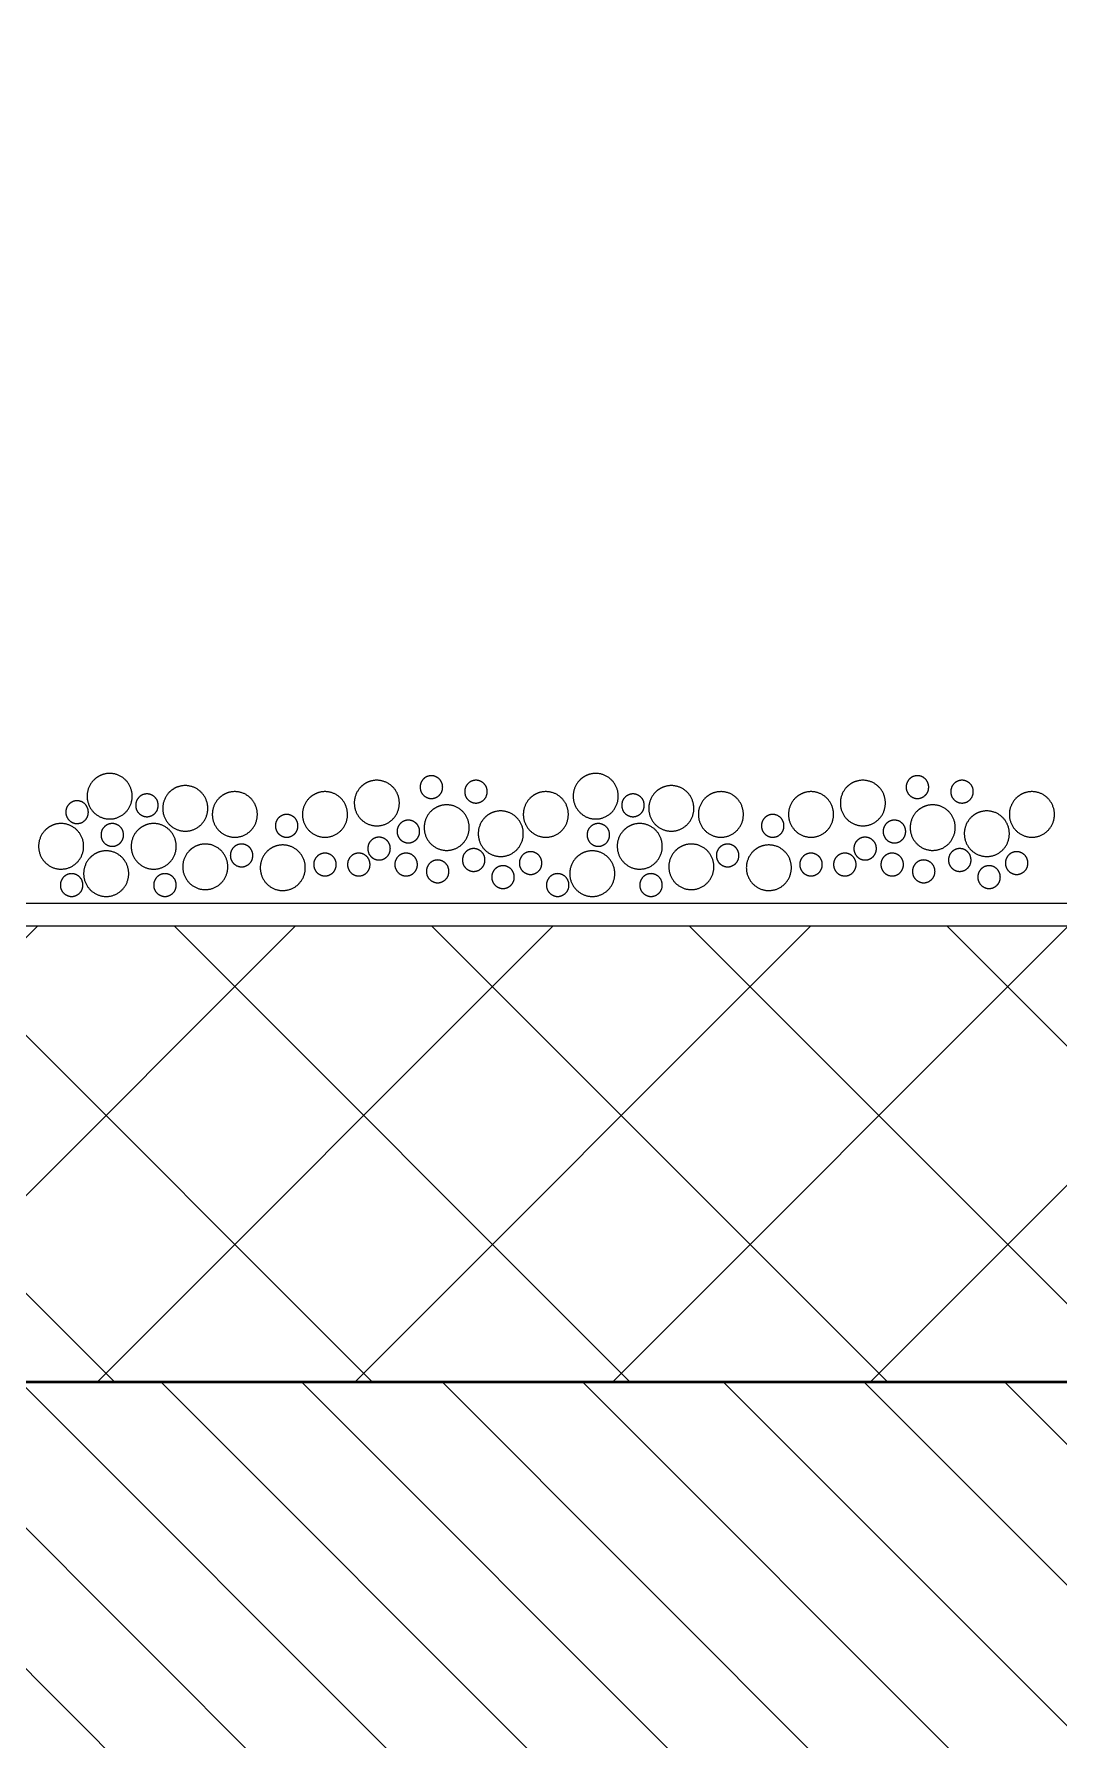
# Model space of a CAD drawing. Header units: centimetres. Extents: x -6341 to 23117, y -10090 to 8065.
# Drawn here: x -257.7 to -212.7, y 193.2 to 268.1 of the extents above; entities that cross this region are included whole.
import ezdxf

# ---------------------------------------------------------------- set-up
doc = ezdxf.new("R2010")
doc.units = ezdxf.units.CM
doc.header["$LTSCALE"] = 12.7
doc.layers.get('0').update_dxf_attribs({"lineweight": 5})
doc.layers.add('B Général', color=7, linetype='Continuous', lineweight=5)
doc.layers.add('C ANNOTATIONS-cotation', color=7, linetype='Continuous', lineweight=5)

# ---------------------------------------------------------------- blocks, each defined once
blk = doc.blocks.new('Groupe-27-1')
at = {"layer": 'B Général', "color": 7, "linetype": 'Continuous', "lineweight": 5}
for points in [[(-2048.837, 4393.514), (-2048.971, 4393.744), (-2048.971, 4394.274), (-2048.703, 4394.733), (-2048.239, 4394.999), (-2047.703, 4394.999), (-2047.239, 4394.733), (-2046.971, 4394.274), (-2046.971, 4393.744), (-2047.239, 4393.284), (-2047.703, 4393.019), (-2048.239, 4393.019), (-2048.703, 4393.284), (-2048.837, 4393.514)], [(-2046.269, 4393.093), (-2046.336, 4393.207), (-2046.336, 4393.473), (-2046.202, 4393.702), (-2045.97, 4393.835), (-2045.702, 4393.835), (-2045.47, 4393.702), (-2045.336, 4393.473), (-2045.336, 4393.207), (-2045.47, 4392.978), (-2045.702, 4392.845), (-2045.97, 4392.845), (-2046.202, 4392.978), (-2046.269, 4393.093)], [(-2047.991, 4391.535), (-2048.125, 4391.765), (-2048.125, 4392.295), (-2047.857, 4392.754), (-2047.393, 4393.019), (-2046.857, 4393.019), (-2046.393, 4392.754), (-2046.125, 4392.295), (-2046.125, 4391.765), (-2046.393, 4391.305), (-2046.857, 4391.04), (-2047.393, 4391.04), (-2047.857, 4391.305), (-2047.991, 4391.535)], [(-2045.653, 4391.881), (-2045.72, 4391.996), (-2045.72, 4392.261), (-2045.586, 4392.491), (-2045.354, 4392.623), (-2045.086, 4392.623), (-2044.854, 4392.491), (-2044.72, 4392.261), (-2044.72, 4391.996), (-2044.854, 4391.766), (-2045.086, 4391.634), (-2045.354, 4391.634), (-2045.586, 4391.766), (-2045.653, 4391.881)], [(-2049.404, 4390.694), (-2049.471, 4390.809), (-2049.471, 4391.074), (-2049.337, 4391.303), (-2049.105, 4391.436), (-2048.837, 4391.436), (-2048.605, 4391.303), (-2048.471, 4391.074), (-2048.471, 4390.809), (-2048.605, 4390.579), (-2048.837, 4390.446), (-2049.105, 4390.446), (-2049.337, 4390.579), (-2049.404, 4390.694)], [(-2046.404, 4390.595), (-2046.471, 4390.71), (-2046.471, 4390.975), (-2046.337, 4391.204), (-2046.105, 4391.337), (-2045.837, 4391.337), (-2045.605, 4391.204), (-2045.471, 4390.975), (-2045.471, 4390.71), (-2045.605, 4390.48), (-2045.837, 4390.347), (-2046.105, 4390.347), (-2046.337, 4390.48), (-2046.404, 4390.595)], [(-2048.259, 4389.16), (-2048.393, 4389.389), (-2048.393, 4389.92), (-2048.125, 4390.379), (-2047.661, 4390.644), (-2047.125, 4390.644), (-2046.661, 4390.379), (-2046.393, 4389.92), (-2046.393, 4389.389), (-2046.661, 4388.93), (-2047.125, 4388.665), (-2047.661, 4388.665), (-2048.125, 4388.93), (-2048.259, 4389.16)], [(-2049.604, 4388.736), (-2049.671, 4388.851), (-2049.671, 4389.116), (-2049.537, 4389.345), (-2049.305, 4389.478), (-2049.037, 4389.478), (-2048.805, 4389.345), (-2048.671, 4389.116), (-2048.671, 4388.851), (-2048.805, 4388.621), (-2049.037, 4388.488), (-2049.305, 4388.488), (-2049.537, 4388.621), (-2049.604, 4388.736)], [(-2045.904, 4389.011), (-2045.971, 4389.126), (-2045.971, 4389.391), (-2045.837, 4389.621), (-2045.605, 4389.754), (-2045.337, 4389.754), (-2045.105, 4389.621), (-2044.971, 4389.391), (-2044.971, 4389.126), (-2045.105, 4388.897), (-2045.337, 4388.764), (-2045.605, 4388.764), (-2045.837, 4388.897), (-2045.904, 4389.011)], [(-2047.654, 4387.725), (-2047.721, 4387.84), (-2047.721, 4388.105), (-2047.587, 4388.335), (-2047.355, 4388.467), (-2047.087, 4388.467), (-2046.855, 4388.335), (-2046.721, 4388.105), (-2046.721, 4387.84), (-2046.855, 4387.61), (-2047.087, 4387.478), (-2047.355, 4387.478), (-2047.587, 4387.61), (-2047.654, 4387.725)], [(-2046.204, 4387.626), (-2046.271, 4387.741), (-2046.271, 4388.006), (-2046.137, 4388.236), (-2045.905, 4388.368), (-2045.637, 4388.368), (-2045.405, 4388.236), (-2045.271, 4388.006), (-2045.271, 4387.741), (-2045.405, 4387.511), (-2045.637, 4387.379), (-2045.905, 4387.379), (-2046.137, 4387.511), (-2046.204, 4387.626)], [(-2049.337, 4386.092), (-2049.471, 4386.322), (-2049.471, 4386.852), (-2049.203, 4387.311), (-2048.739, 4387.576), (-2048.203, 4387.576), (-2047.739, 4387.311), (-2047.471, 4386.852), (-2047.471, 4386.322), (-2047.739, 4385.862), (-2048.203, 4385.597), (-2048.739, 4385.597), (-2049.203, 4385.862), (-2049.337, 4386.092)], [(-2046.904, 4386.438), (-2046.971, 4386.553), (-2046.971, 4386.818), (-2046.837, 4387.048), (-2046.605, 4387.181), (-2046.337, 4387.181), (-2046.105, 4387.048), (-2045.971, 4386.818), (-2045.971, 4386.553), (-2046.105, 4386.324), (-2046.337, 4386.191), (-2046.605, 4386.191), (-2046.837, 4386.324), (-2046.904, 4386.438)], [(-2046.204, 4385.548), (-2046.271, 4385.663), (-2046.271, 4385.928), (-2046.137, 4386.157), (-2045.905, 4386.29), (-2045.637, 4386.29), (-2045.405, 4386.157), (-2045.271, 4385.928), (-2045.271, 4385.663), (-2045.405, 4385.433), (-2045.637, 4385.3), (-2045.905, 4385.3), (-2046.137, 4385.433), (-2046.204, 4385.548)], [(-2048.837, 4383.816), (-2048.971, 4384.046), (-2048.971, 4384.576), (-2048.703, 4385.035), (-2048.239, 4385.3), (-2047.703, 4385.3), (-2047.239, 4385.035), (-2046.971, 4384.576), (-2046.971, 4384.046), (-2047.239, 4383.586), (-2047.703, 4383.321), (-2048.239, 4383.321), (-2048.703, 4383.586), (-2048.837, 4383.816)], [(-2046.204, 4384.063), (-2046.271, 4384.178), (-2046.271, 4384.443), (-2046.137, 4384.673), (-2045.905, 4384.806), (-2045.637, 4384.806), (-2045.405, 4384.673), (-2045.271, 4384.443), (-2045.271, 4384.178), (-2045.405, 4383.949), (-2045.637, 4383.816), (-2045.905, 4383.816), (-2046.137, 4383.949), (-2046.204, 4384.063)], [(-2046.497, 4381.963), (-2046.631, 4382.193), (-2046.631, 4382.723), (-2046.364, 4383.183), (-2045.899, 4383.448), (-2045.364, 4383.448), (-2044.899, 4383.183), (-2044.631, 4382.723), (-2044.631, 4382.193), (-2044.899, 4381.734), (-2045.364, 4381.469), (-2045.899, 4381.469), (-2046.364, 4381.734), (-2046.497, 4381.963)], [(-2047.904, 4382.381), (-2047.971, 4382.496), (-2047.971, 4382.761), (-2047.837, 4382.991), (-2047.605, 4383.123), (-2047.337, 4383.123), (-2047.105, 4382.991), (-2046.971, 4382.761), (-2046.971, 4382.496), (-2047.105, 4382.266), (-2047.337, 4382.134), (-2047.605, 4382.134), (-2047.837, 4382.266), (-2047.904, 4382.381)], [(-2048.837, 4379.858), (-2048.971, 4380.087), (-2048.971, 4380.617), (-2048.703, 4381.077), (-2048.239, 4381.342), (-2047.703, 4381.342), (-2047.239, 4381.077), (-2046.971, 4380.617), (-2046.971, 4380.087), (-2047.239, 4379.628), (-2047.703, 4379.363), (-2048.239, 4379.363), (-2048.703, 4379.628), (-2048.837, 4379.858)], [(-2046.604, 4380.402), (-2046.671, 4380.517), (-2046.671, 4380.782), (-2046.537, 4381.011), (-2046.305, 4381.144), (-2046.037, 4381.144), (-2045.805, 4381.011), (-2045.671, 4380.782), (-2045.671, 4380.517), (-2045.805, 4380.287), (-2046.037, 4380.154), (-2046.305, 4380.154), (-2046.537, 4380.287), (-2046.604, 4380.402)], [(-2046.537, 4378.56), (-2046.671, 4378.789), (-2046.671, 4379.32), (-2046.403, 4379.779), (-2045.939, 4380.044), (-2045.403, 4380.044), (-2044.939, 4379.779), (-2044.671, 4379.32), (-2044.671, 4378.789), (-2044.939, 4378.33), (-2045.403, 4378.065), (-2045.939, 4378.065), (-2046.403, 4378.33), (-2046.537, 4378.56)], [(-2049.103, 4377.68), (-2049.237, 4377.91), (-2049.237, 4378.44), (-2048.969, 4378.9), (-2048.505, 4379.165), (-2047.969, 4379.165), (-2047.505, 4378.9), (-2047.237, 4378.44), (-2047.237, 4377.91), (-2047.505, 4377.451), (-2047.969, 4377.186), (-2048.505, 4377.186), (-2048.969, 4377.451), (-2049.103, 4377.68)], [(-2047.437, 4376.295), (-2047.571, 4376.525), (-2047.571, 4377.055), (-2047.303, 4377.514), (-2046.839, 4377.779), (-2046.303, 4377.779), (-2045.839, 4377.514), (-2045.571, 4377.055), (-2045.571, 4376.525), (-2045.839, 4376.065), (-2046.303, 4375.8), (-2046.839, 4375.8), (-2047.303, 4376.065), (-2047.437, 4376.295)], [(-2045.304, 4377.037), (-2045.371, 4377.152), (-2045.371, 4377.417), (-2045.237, 4377.647), (-2045.005, 4377.779), (-2044.737, 4377.779), (-2044.505, 4377.647), (-2044.371, 4377.417), (-2044.371, 4377.152), (-2044.505, 4376.922), (-2044.737, 4376.79), (-2045.005, 4376.79), (-2045.237, 4376.922), (-2045.304, 4377.037)], [(-2048.804, 4376.245), (-2048.871, 4376.36), (-2048.871, 4376.625), (-2048.737, 4376.855), (-2048.505, 4376.988), (-2048.237, 4376.988), (-2048.005, 4376.855), (-2047.871, 4376.625), (-2047.871, 4376.36), (-2048.005, 4376.131), (-2048.237, 4375.998), (-2048.505, 4375.998), (-2048.737, 4376.131), (-2048.804, 4376.245)], [(-2049.637, 4374.361), (-2049.771, 4374.591), (-2049.771, 4375.121), (-2049.503, 4375.581), (-2049.039, 4375.846), (-2048.503, 4375.846), (-2048.039, 4375.581), (-2047.771, 4375.121), (-2047.771, 4374.591), (-2048.039, 4374.132), (-2048.503, 4373.866), (-2049.039, 4373.866), (-2049.503, 4374.132), (-2049.637, 4374.361)], [(-2047.504, 4374.723), (-2047.571, 4374.838), (-2047.571, 4375.103), (-2047.437, 4375.333), (-2047.205, 4375.466), (-2046.937, 4375.466), (-2046.705, 4375.333), (-2046.571, 4375.103), (-2046.571, 4374.838), (-2046.705, 4374.608), (-2046.937, 4374.476), (-2047.205, 4374.476), (-2047.437, 4374.608), (-2047.504, 4374.723)], [(-2046.237, 4374.209), (-2046.371, 4374.438), (-2046.371, 4374.969), (-2046.103, 4375.428), (-2045.639, 4375.693), (-2045.103, 4375.693), (-2044.639, 4375.428), (-2044.371, 4374.969), (-2044.371, 4374.438), (-2044.639, 4373.979), (-2045.103, 4373.714), (-2045.639, 4373.714), (-2046.103, 4373.979), (-2046.237, 4374.209)], [(-2048.837, 4372.171), (-2048.971, 4372.4), (-2048.971, 4372.931), (-2048.703, 4373.39), (-2048.239, 4373.655), (-2047.703, 4373.655), (-2047.239, 4373.39), (-2046.971, 4372.931), (-2046.971, 4372.4), (-2047.239, 4371.941), (-2047.703, 4371.676), (-2048.239, 4371.676), (-2048.703, 4371.941), (-2048.837, 4372.171)], [(-2045.304, 4372.938), (-2045.371, 4373.053), (-2045.371, 4373.318), (-2045.237, 4373.548), (-2045.005, 4373.681), (-2044.737, 4373.681), (-2044.505, 4373.548), (-2044.371, 4373.318), (-2044.371, 4373.053), (-2044.505, 4372.824), (-2044.737, 4372.691), (-2045.005, 4372.691), (-2045.237, 4372.824), (-2045.304, 4372.938)], [(-2046.269, 4371.749), (-2046.336, 4371.864), (-2046.336, 4372.129), (-2046.202, 4372.359), (-2045.97, 4372.491), (-2045.702, 4372.491), (-2045.47, 4372.359), (-2045.336, 4372.129), (-2045.336, 4371.864), (-2045.47, 4371.634), (-2045.702, 4371.502), (-2045.97, 4371.502), (-2046.202, 4371.634), (-2046.269, 4371.749)], [(-2047.991, 4370.191), (-2048.125, 4370.421), (-2048.125, 4370.951), (-2047.857, 4371.411), (-2047.393, 4371.676), (-2046.857, 4371.676), (-2046.393, 4371.411), (-2046.125, 4370.951), (-2046.125, 4370.421), (-2046.393, 4369.962), (-2046.857, 4369.697), (-2047.393, 4369.697), (-2047.857, 4369.962), (-2047.991, 4370.191)], [(-2045.653, 4370.538), (-2045.72, 4370.653), (-2045.72, 4370.918), (-2045.586, 4371.147), (-2045.354, 4371.28), (-2045.086, 4371.28), (-2044.854, 4371.147), (-2044.72, 4370.918), (-2044.72, 4370.653), (-2044.854, 4370.423), (-2045.086, 4370.29), (-2045.354, 4370.29), (-2045.586, 4370.423), (-2045.653, 4370.538)], [(-2049.404, 4369.35), (-2049.471, 4369.465), (-2049.471, 4369.73), (-2049.337, 4369.96), (-2049.105, 4370.092), (-2048.837, 4370.092), (-2048.605, 4369.96), (-2048.471, 4369.73), (-2048.471, 4369.465), (-2048.605, 4369.235), (-2048.837, 4369.103), (-2049.105, 4369.103), (-2049.337, 4369.235), (-2049.404, 4369.35)], [(-2046.404, 4369.251), (-2046.471, 4369.366), (-2046.471, 4369.631), (-2046.337, 4369.861), (-2046.105, 4369.993), (-2045.837, 4369.993), (-2045.605, 4369.861), (-2045.471, 4369.631), (-2045.471, 4369.366), (-2045.605, 4369.136), (-2045.837, 4369.004), (-2046.105, 4369.004), (-2046.337, 4369.136), (-2046.404, 4369.251)], [(-2048.259, 4367.816), (-2048.393, 4368.046), (-2048.393, 4368.576), (-2048.125, 4369.036), (-2047.661, 4369.301), (-2047.125, 4369.301), (-2046.661, 4369.036), (-2046.393, 4368.576), (-2046.393, 4368.046), (-2046.661, 4367.587), (-2047.125, 4367.322), (-2047.661, 4367.322), (-2048.125, 4367.587), (-2048.259, 4367.816)], [(-2045.904, 4367.668), (-2045.971, 4367.783), (-2045.971, 4368.048), (-2045.837, 4368.277), (-2045.605, 4368.41), (-2045.337, 4368.41), (-2045.105, 4368.277), (-2044.971, 4368.048), (-2044.971, 4367.783), (-2045.105, 4367.553), (-2045.337, 4367.42), (-2045.605, 4367.42), (-2045.837, 4367.553), (-2045.904, 4367.668)], [(-2049.604, 4367.392), (-2049.671, 4367.507), (-2049.671, 4367.772), (-2049.537, 4368.002), (-2049.305, 4368.135), (-2049.037, 4368.135), (-2048.805, 4368.002), (-2048.671, 4367.772), (-2048.671, 4367.507), (-2048.805, 4367.277), (-2049.037, 4367.145), (-2049.305, 4367.145), (-2049.537, 4367.277), (-2049.604, 4367.392)], [(-2047.654, 4366.381), (-2047.721, 4366.496), (-2047.721, 4366.761), (-2047.587, 4366.991), (-2047.355, 4367.124), (-2047.087, 4367.124), (-2046.855, 4366.991), (-2046.721, 4366.761), (-2046.721, 4366.496), (-2046.855, 4366.267), (-2047.087, 4366.134), (-2047.355, 4366.134), (-2047.587, 4366.267), (-2047.654, 4366.381)], [(-2046.204, 4366.282), (-2046.271, 4366.397), (-2046.271, 4366.662), (-2046.137, 4366.892), (-2045.905, 4367.025), (-2045.637, 4367.025), (-2045.405, 4366.892), (-2045.271, 4366.662), (-2045.271, 4366.397), (-2045.405, 4366.168), (-2045.637, 4366.035), (-2045.905, 4366.035), (-2046.137, 4366.168), (-2046.204, 4366.282)], [(-2049.337, 4364.749), (-2049.471, 4364.978), (-2049.471, 4365.508), (-2049.203, 4365.968), (-2048.739, 4366.233), (-2048.203, 4366.233), (-2047.739, 4365.968), (-2047.471, 4365.508), (-2047.471, 4364.978), (-2047.739, 4364.519), (-2048.203, 4364.254), (-2048.739, 4364.254), (-2049.203, 4364.519), (-2049.337, 4364.749)], [(-2046.904, 4365.095), (-2046.971, 4365.21), (-2046.971, 4365.475), (-2046.837, 4365.705), (-2046.605, 4365.837), (-2046.337, 4365.837), (-2046.105, 4365.705), (-2045.971, 4365.475), (-2045.971, 4365.21), (-2046.105, 4364.98), (-2046.337, 4364.847), (-2046.605, 4364.847), (-2046.837, 4364.98), (-2046.904, 4365.095)], [(-2046.204, 4364.204), (-2046.271, 4364.319), (-2046.271, 4364.584), (-2046.137, 4364.814), (-2045.905, 4364.946), (-2045.637, 4364.946), (-2045.405, 4364.814), (-2045.271, 4364.584), (-2045.271, 4364.319), (-2045.405, 4364.089), (-2045.637, 4363.957), (-2045.905, 4363.957), (-2046.137, 4364.089), (-2046.204, 4364.204)], [(-2048.837, 4362.472), (-2048.971, 4362.702), (-2048.971, 4363.232), (-2048.703, 4363.692), (-2048.239, 4363.957), (-2047.703, 4363.957), (-2047.239, 4363.692), (-2046.971, 4363.232), (-2046.971, 4362.702), (-2047.239, 4362.243), (-2047.703, 4361.978), (-2048.239, 4361.978), (-2048.703, 4362.243), (-2048.837, 4362.472)], [(-2046.204, 4362.72), (-2046.271, 4362.835), (-2046.271, 4363.1), (-2046.137, 4363.329), (-2045.905, 4363.462), (-2045.637, 4363.462), (-2045.405, 4363.329), (-2045.271, 4363.1), (-2045.271, 4362.835), (-2045.405, 4362.605), (-2045.637, 4362.472), (-2045.905, 4362.472), (-2046.137, 4362.605), (-2046.204, 4362.72)], [(-2047.904, 4361.037), (-2047.971, 4361.152), (-2047.971, 4361.417), (-2047.837, 4361.647), (-2047.605, 4361.78), (-2047.337, 4361.78), (-2047.105, 4361.647), (-2046.971, 4361.417), (-2046.971, 4361.152), (-2047.105, 4360.923), (-2047.337, 4360.79), (-2047.605, 4360.79), (-2047.837, 4360.923), (-2047.904, 4361.037)], [(-2046.497, 4360.62), (-2046.631, 4360.849), (-2046.631, 4361.38), (-2046.364, 4361.839), (-2045.899, 4362.104), (-2045.364, 4362.104), (-2044.899, 4361.839), (-2044.631, 4361.38), (-2044.631, 4360.849), (-2044.899, 4360.39), (-2045.364, 4360.125), (-2045.899, 4360.125), (-2046.364, 4360.39), (-2046.497, 4360.62)], [(-2048.837, 4358.514), (-2048.971, 4358.744), (-2048.971, 4359.274), (-2048.703, 4359.733), (-2048.239, 4359.998), (-2047.703, 4359.998), (-2047.239, 4359.733), (-2046.971, 4359.274), (-2046.971, 4358.744), (-2047.239, 4358.284), (-2047.703, 4358.019), (-2048.239, 4358.019), (-2048.703, 4358.284), (-2048.837, 4358.514)], [(-2046.604, 4359.058), (-2046.671, 4359.173), (-2046.671, 4359.438), (-2046.537, 4359.668), (-2046.305, 4359.8), (-2046.037, 4359.8), (-2045.805, 4359.668), (-2045.671, 4359.438), (-2045.671, 4359.173), (-2045.805, 4358.943), (-2046.037, 4358.811), (-2046.305, 4358.811), (-2046.537, 4358.943), (-2046.604, 4359.058)], [(-2046.537, 4357.216), (-2046.671, 4357.446), (-2046.671, 4357.976), (-2046.403, 4358.436), (-2045.939, 4358.701), (-2045.403, 4358.701), (-2044.939, 4358.436), (-2044.671, 4357.976), (-2044.671, 4357.446), (-2044.939, 4356.987), (-2045.403, 4356.721), (-2045.939, 4356.721), (-2046.403, 4356.987), (-2046.537, 4357.216)], [(-2049.103, 4356.337), (-2049.237, 4356.566), (-2049.237, 4357.097), (-2048.969, 4357.556), (-2048.505, 4357.821), (-2047.969, 4357.821), (-2047.505, 4357.556), (-2047.237, 4357.097), (-2047.237, 4356.566), (-2047.505, 4356.107), (-2047.969, 4355.842), (-2048.505, 4355.842), (-2048.969, 4356.107), (-2049.103, 4356.337)], [(-2047.437, 4354.951), (-2047.571, 4355.181), (-2047.571, 4355.711), (-2047.303, 4356.171), (-2046.839, 4356.436), (-2046.303, 4356.436), (-2045.839, 4356.171), (-2045.571, 4355.711), (-2045.571, 4355.181), (-2045.839, 4354.722), (-2046.303, 4354.457), (-2046.839, 4354.457), (-2047.303, 4354.722), (-2047.437, 4354.951)], [(-2045.304, 4355.694), (-2045.371, 4355.808), (-2045.371, 4356.074), (-2045.237, 4356.303), (-2045.005, 4356.436), (-2044.737, 4356.436), (-2044.505, 4356.303), (-2044.371, 4356.074), (-2044.371, 4355.808), (-2044.505, 4355.579), (-2044.737, 4355.446), (-2045.005, 4355.446), (-2045.237, 4355.579), (-2045.304, 4355.694)], [(-2048.804, 4354.902), (-2048.871, 4355.017), (-2048.871, 4355.282), (-2048.737, 4355.512), (-2048.505, 4355.644), (-2048.237, 4355.644), (-2048.005, 4355.512), (-2047.871, 4355.282), (-2047.871, 4355.017), (-2048.005, 4354.787), (-2048.237, 4354.655), (-2048.505, 4354.655), (-2048.737, 4354.787), (-2048.804, 4354.902)], [(-2049.637, 4353.018), (-2049.771, 4353.247), (-2049.771, 4353.778), (-2049.503, 4354.237), (-2049.039, 4354.502), (-2048.503, 4354.502), (-2048.039, 4354.237), (-2047.771, 4353.778), (-2047.771, 4353.247), (-2048.039, 4352.788), (-2048.503, 4352.523), (-2049.039, 4352.523), (-2049.503, 4352.788), (-2049.637, 4353.018)], [(-2047.504, 4353.38), (-2047.571, 4353.495), (-2047.571, 4353.76), (-2047.437, 4353.989), (-2047.205, 4354.122), (-2046.937, 4354.122), (-2046.705, 4353.989), (-2046.571, 4353.76), (-2046.571, 4353.495), (-2046.705, 4353.265), (-2046.937, 4353.132), (-2047.205, 4353.132), (-2047.437, 4353.265), (-2047.504, 4353.38)], [(-2046.237, 4352.865), (-2046.371, 4353.095), (-2046.371, 4353.625), (-2046.103, 4354.084), (-2045.639, 4354.349), (-2045.103, 4354.349), (-2044.639, 4354.084), (-2044.371, 4353.625), (-2044.371, 4353.095), (-2044.639, 4352.635), (-2045.103, 4352.37), (-2045.639, 4352.37), (-2046.103, 4352.635), (-2046.237, 4352.865)], [(-2048.504, 4351.834), (-2048.571, 4351.949), (-2048.571, 4352.214), (-2048.437, 4352.444), (-2048.205, 4352.576), (-2047.937, 4352.576), (-2047.705, 4352.444), (-2047.571, 4352.214), (-2047.571, 4351.949), (-2047.705, 4351.719), (-2047.937, 4351.587), (-2048.205, 4351.587), (-2048.437, 4351.719), (-2048.504, 4351.834)], [(-2047.437, 4350.886), (-2047.571, 4351.115), (-2047.571, 4351.646), (-2047.303, 4352.105), (-2046.839, 4352.37), (-2046.303, 4352.37), (-2045.839, 4352.105), (-2045.571, 4351.646), (-2045.571, 4351.115), (-2045.839, 4350.656), (-2046.303, 4350.391), (-2046.839, 4350.391), (-2047.303, 4350.656), (-2047.437, 4350.886)], [(-2045.304, 4351.595), (-2045.371, 4351.71), (-2045.371, 4351.975), (-2045.237, 4352.205), (-2045.005, 4352.337), (-2044.737, 4352.337), (-2044.505, 4352.205), (-2044.371, 4351.975), (-2044.371, 4351.71), (-2044.505, 4351.48), (-2044.737, 4351.347), (-2045.005, 4351.347), (-2045.237, 4351.48), (-2045.304, 4351.595)]]:
    blk.add_open_spline(points, degree=2, dxfattribs=at)
blk = doc.blocks.new('Groupe-132-1')
at = {"linetype": 'Continuous', "lineweight": 5}
h = blk.add_hatch(dxfattribs=at)
h.set_pattern_fill('45_0_15_52', style=0, pattern_type=2)
h.set_pattern_definition([(45, (0, 0), (3.5277778, -2.6458333), [])])
h.paths.add_polyline_path([(-2023.074, 4689.12), (-2023.077, 4689.12), (-2023.077, 4893.389), (-2147.8, 4893.389), (-2147.8, 4893.396), (-2149.07, 4893.396), (-2149.07, 4909.396), (-1990.377, 4909.4), (-1990.377, 4893.4), (-1992.974, 4893.4), (-1992.974, 4893.386), (-2003.074, 4893.389), (-2003.074, 4300.6), (-1745.96, 4300.6), (-1746.035, 4689.119), (-1746.038, 4689.119), (-1746.067, 4837.555), (-1746.077, 4837.555), (-1746.077, 4893.389), (-1796.425, 4893.389), (-1796.425, 4893.396), (-1796.428, 4893.396), (-1796.428, 4893.399), (-1806.778, 4893.398), (-1806.779, 4905.084), (-1804.817, 4905.084), (-1804.637, 4909.395), (-1796.428, 4909.395), (-1796.428, 4909.396), (-1789.461, 4909.396), (-1746.077, 4909.397), (-1746.077, 5093.41), (-1801.074, 5093.41), (-1801.074, 5093.417), (-1801.077, 5093.417), (-1801.077, 5109.396), (-1152.077, 5109.417), (-1152.077, 5109.41), (-1152.074, 5109.41), (-1152.074, 4909.493), (-1096.9, 4909.493), (-1096.9, 4893.396), (-1109.54, 4893.396), (-1109.54, 4893.389), (-1152.074, 4893.389), (-1152.074, 4300.389), (-852.506, 4300.389), (-852.506, 4689.111), (-852.525, 4689.111), (-852.525, 4909.393), (-852.525, 4909.396), (-849.399, 5117.848), (-832.525, 5117.848), (-832.513, 5112.394), (-832.904, 5112.285), (-833.254, 5112.136), (-833.565, 5111.946), (-833.835, 5111.717), (-834.065, 5111.446), (-834.254, 5111.136), (-834.404, 5110.785), (-834.513, 5110.394), (-832.513, 5110.394), (-832.525, 4909.396), (-832.525, 4909.393), (-776.5, 4909.39), (-776.5, 4893.389), (-832.522, 4893.389), (-832.522, 4300.389), (-527.074, 4300.389), (-527.074, 4689.118), (-527.077, 4689.118), (-527.077, 4884.05), (-527.077, 4893.389), (-527.091, 4893.389), (-527.091, 4893.396), (-542.07, 4893.394), (-542.102, 4905.075), (-541.115, 4905.084), (-540.936, 4909.393), (-527.077, 4909.393), (-527.077, 4909.396), (-424.004, 4909.396), (-424.004, 5450.396), (-34.003, 5450.396), (-34.003, 5450.389), (-34, 5450.389), (-34, 5425.389), (-104.009, 5425.374), (-104.009, 4909.396), (288.982, 4909.396), (288.982, 4909.389), (288.986, 4909.389), (288.986, 4884.389), (80.926, 4884.389), (80.926, 3276.389), (288.986, 3276.389), (288.986, 3251.389), (-547.427, 3251.377), (-546.578, 3271.375), (-527.074, 3271.375), (-527.074, 4282.389), (-832.522, 4282.389), (-832.522, 4153.389), (-792.522, 4153.389), (-792.522, 4134.389), (-832.522, 4134.389), (-832.522, 3541.39), (-775.64, 3541.39), (-775.64, 3525.39), (-798.828, 3525.391), (-832.539, 3525.39), (-832.526, 3324.391), (-834.526, 3324.391), (-834.417, 3324), (-834.268, 3323.649), (-834.078, 3323.339), (-833.848, 3323.069), (-833.578, 3322.839), (-833.268, 3322.649), (-832.917, 3322.5), (-832.526, 3322.391), (-832.539, 3316.938), (-849.412, 3316.938), (-852.538, 3525.39), (-852.538, 3525.392), (-852.539, 3745.674), (-852.506, 3745.674), (-852.506, 4134.389), (-1152.074, 4134.389), (-1152.074, 3745.674), (-1152.074, 3745.674), (-1152.074, 3541.392), (-1099.263, 3541.392), (-1099.263, 3541.389), (-1096.913, 3541.389), (-1096.913, 3525.389), (-1099.263, 3525.389), (-1099.263, 3525.389), (-1152.074, 3525.389), (-1152.074, 3320.437), (-1154.074, 3320.437), (-1153.965, 3320.046), (-1153.816, 3319.696), (-1153.626, 3319.385), (-1153.396, 3319.115), (-1153.126, 3318.885), (-1152.816, 3318.696), (-1152.465, 3318.546), (-1152.074, 3318.437), (-1152.074, 3316.937), (-1169.971, 3316.937), (-1172.074, 3525.389), (-1172.074, 3525.392), (-1172.074, 3745.674), (-1172.056, 3745.674), (-1172.056, 4134.389), (-1449.074, 4134.389), (-1449.074, 3745.674), (-1449.074, 3745.674), (-1449.074, 3541.392), (-1419.074, 3541.392), (-1419.074, 3541.382), (-1415.613, 3541.381), (-1415.613, 3525.381), (-1440.516, 3525.389), (-1449.074, 3525.389), (-1449.074, 3320.437), (-1451.074, 3320.437), (-1450.965, 3320.046), (-1450.816, 3319.695), (-1450.626, 3319.385), (-1450.396, 3319.115), (-1450.126, 3318.885), (-1449.816, 3318.695), (-1449.465, 3318.546), (-1449.074, 3318.437), (-1449.074, 3316.937), (-1466.971, 3316.937), (-1469.074, 3525.389), (-1469.074, 3525.391), (-1469.074, 3745.674), (-1469.056, 3745.674), (-1469.056, 4134.389), (-1726.074, 4134.389), (-1726.078, 3745.674), (-1726.074, 3745.674), (-1726.074, 3541.392), (-1716.074, 3541.392), (-1716.074, 3541.383), (-1713.081, 3541.381), (-1713.081, 3525.381), (-1722.75, 3525.389), (-1726.074, 3525.389), (-1726.074, 3314.437), (-1728.074, 3314.437), (-1727.965, 3314.046), (-1727.816, 3313.695), (-1727.626, 3313.385), (-1727.396, 3313.115), (-1727.126, 3312.885), (-1726.816, 3312.695), (-1726.465, 3312.546), (-1726.074, 3312.437), (-1726.074, 3310.937), (-1744.102, 3310.937), (-1746.074, 3525.389), (-1746.111, 3525.389), (-1746.111, 3525.391), (-1753.977, 3525.392), (-1754.159, 3529.762), (-1756.121, 3529.762), (-1756.121, 3541.393), (-1746.111, 3541.393), (-1746.105, 4134.389), (-2003.074, 4134.389), (-2003.074, 3541.389), (-1993.074, 3541.392), (-1993.074, 3525.292), (-2147.574, 3525.292), (-2147.574, 3541.389), (-2023.074, 3541.389)])
h.paths.add_polyline_path([(-852.506, 4153.389), (-852.506, 4282.389), (-1147.074, 4282.389), (-1147.074, 4153.389)])
h.paths.add_polyline_path([(-199.074, 3729.371), (-219.074, 3729.371), (-219.074, 3276.389), (60.926, 3276.389), (60.926, 4689.117), (60.923, 4689.117), (60.923, 4884.389), (-219.074, 4884.389), (-219.074, 4429.389), (-199.074, 4429.389), (-199.074, 4379.371), (-219.074, 4379.371), (-219.074, 3779.389), (-199.074, 3779.389)])
h.paths.add_polyline_path([(-1444.074, 4152.389), (-1172.074, 4152.389), (-1172.074, 4282.389), (-1444.074, 4282.389)])
h.paths.add_polyline_path([(-394.001, 4909.396), (-124.012, 4909.396), (-124.012, 5425.389), (-394.001, 5425.389)])
h.paths.add_polyline_path([(-1469.074, 4689.119), (-1469.077, 4689.119), (-1469.077, 5093.41), (-1726.074, 5093.41), (-1726.074, 4300.389), (-1469.074, 4300.389)])
h.paths.add_polyline_path([(-1172.077, 5093.41), (-1449.074, 5093.41), (-1449.074, 4300.389), (-1172.074, 4300.389), (-1172.074, 4689.119), (-1172.077, 4689.119)])
h.paths.add_polyline_path([(-1469.074, 4282.389), (-1721.074, 4282.389), (-1721.074, 4152.389), (-1469.074, 4152.389)])
h.paths.add_polyline_path([(-457.074, 3709.371), (-504.074, 3709.371), (-504.074, 3276.389), (-239.074, 3276.389), (-239.074, 4689.117), (-239.077, 4689.117), (-239.077, 4884.389), (-504.074, 4884.389), (-504.074, 4449.389), (-457.074, 4449.389), (-457.074, 4379.371), (-504.074, 4379.371), (-504.074, 3779.371), (-457.074, 3779.371)])
h.paths.add_polyline_path([(-2003.074, 4152.389), (-1746.074, 4152.389), (-1746.074, 4282.389), (-2003.074, 4282.389)])
at = {"layer": 'B Général', "linetype": 'Continuous', "lineweight": 5, "true_color": 0x808080}
h = blk.add_hatch(dxfattribs=at)
h.set_pattern_fill('02_ISOLANT', color=8, style=0, pattern_type=2)
h.set_pattern_definition([(45, (0, 0), (-5.656854, 5.656854), []), (135, (0, 0), (5.656854, 5.656854), [])])
h.paths.add_polyline_path([(-2043.074, 3541.389), (-2043.074, 4893.389), (-2023.074, 4893.389), (-2023.074, 3541.389)])
at = {"color": 7, "linetype": 'Continuous', "lineweight": 18}
blk.add_open_spline([(-2023.074, 4689.12), (-2023.076, 4689.12), (-2023.077, 4689.12), (-2023.077, 4791.254), (-2023.077, 4893.389), (-2085.439, 4893.389), (-2147.8, 4893.389), (-2147.8, 4893.392), (-2147.8, 4893.396), (-2148.435, 4893.396), (-2149.07, 4893.396), (-2149.07, 4901.396), (-2149.07, 4909.396), (-2069.724, 4909.398), (-1990.377, 4909.4), (-1990.377, 4901.4), (-1990.377, 4893.4), (-1991.676, 4893.4), (-1992.974, 4893.4), (-1992.974, 4893.393), (-1992.974, 4893.386), (-1998.024, 4893.388), (-2003.074, 4893.389), (-2003.074, 4596.994), (-2003.074, 4300.6), (-1874.517, 4300.6), (-1745.96, 4300.6), (-1745.997, 4494.86), (-1746.035, 4689.119), (-1746.036, 4689.119), (-1746.038, 4689.119), (-1746.052, 4763.337), (-1746.067, 4837.555), (-1746.072, 4837.555), (-1746.077, 4837.555), (-1746.077, 4865.472), (-1746.077, 4893.389), (-1771.251, 4893.389), (-1796.425, 4893.389), (-1796.425, 4893.392), (-1796.425, 4893.396), (-1796.427, 4893.396), (-1796.428, 4893.396), (-1796.428, 4893.397), (-1796.428, 4893.399), (-1801.603, 4893.399), (-1806.778, 4893.398), (-1806.778, 4899.241), (-1806.779, 4905.084), (-1805.798, 4905.084), (-1804.817, 4905.084), (-1804.727, 4907.239), (-1804.637, 4909.395), (-1800.533, 4909.395), (-1796.428, 4909.395), (-1796.428, 4909.395), (-1796.428, 4909.396), (-1792.945, 4909.396), (-1789.461, 4909.396), (-1767.769, 4909.397), (-1746.077, 4909.397), (-1746.077, 5001.404), (-1746.077, 5093.41), (-1773.576, 5093.41), (-1801.074, 5093.41), (-1801.074, 5093.413), (-1801.074, 5093.417), (-1801.076, 5093.417), (-1801.077, 5093.417), (-1801.077, 5101.406), (-1801.077, 5109.396), (-1476.577, 5109.406), (-1152.077, 5109.417), (-1152.077, 5109.413), (-1152.077, 5109.41), (-1152.076, 5109.41), (-1152.074, 5109.41), (-1152.074, 5009.451), (-1152.074, 4909.493), (-1124.487, 4909.493), (-1096.9, 4909.493), (-1096.9, 4901.444), (-1096.9, 4893.396), (-1103.22, 4893.396), (-1109.54, 4893.396), (-1109.54, 4893.392), (-1109.54, 4893.389), (-1130.807, 4893.389), (-1152.074, 4893.389), (-1152.074, 4596.889), (-1152.074, 4300.389), (-1002.29, 4300.389), (-852.506, 4300.389), (-852.506, 4494.75), (-852.506, 4689.111), (-852.516, 4689.111), (-852.525, 4689.111), (-852.525, 4799.252), (-852.525, 4909.393), (-852.525, 4909.395), (-852.525, 4909.396), (-850.962, 5013.622), (-849.399, 5117.848), (-840.962, 5117.848), (-832.525, 5117.848), (-832.519, 5115.121), (-832.513, 5112.394), (-834.157, 5112.039), (-834.513, 5110.394), (-833.513, 5110.394), (-832.513, 5110.394), (-832.519, 5009.895), (-832.525, 4909.396), (-832.525, 4909.394), (-832.525, 4909.393), (-804.513, 4909.391), (-776.5, 4909.39), (-776.5, 4901.389), (-776.5, 4893.389), (-804.511, 4893.389), (-832.522, 4893.389), (-832.522, 4596.889), (-832.522, 4300.389), (-679.798, 4300.389), (-527.074, 4300.389), (-527.074, 4494.753), (-527.074, 4689.118), (-527.076, 4689.118), (-527.077, 4689.118), (-527.077, 4786.584), (-527.077, 4884.05), (-527.077, 4888.72), (-527.077, 4893.389), (-527.084, 4893.389), (-527.091, 4893.389), (-527.091, 4893.392), (-527.091, 4893.396), (-534.58, 4893.395), (-542.07, 4893.394), (-542.086, 4899.234), (-542.102, 4905.075), (-541.608, 4905.079), (-541.115, 4905.084), (-541.026, 4907.239), (-540.936, 4909.393), (-534.006, 4909.393), (-527.077, 4909.393), (-527.077, 4909.394), (-527.077, 4909.396), (-475.541, 4909.396), (-424.004, 4909.396), (-424.004, 5179.896), (-424.004, 5450.396), (-229.004, 5450.396), (-34.003, 5450.396), (-34.003, 5450.392), (-34.003, 5450.389), (-34.002, 5450.389), (-34, 5450.389), (-34, 5437.889), (-34, 5425.389), (-69.004, 5425.381), (-104.009, 5425.374), (-104.009, 5167.385), (-104.009, 4909.396), (92.487, 4909.396), (288.982, 4909.396), (288.982, 4909.392), (288.982, 4909.389), (288.984, 4909.389), (288.986, 4909.389), (288.986, 4896.889), (288.986, 4884.389), (184.956, 4884.389), (80.926, 4884.389), (80.926, 4080.389), (80.926, 3276.389), (184.956, 3276.389), (288.986, 3276.389), (288.986, 3263.889), (288.986, 3251.389), (-129.221, 3251.383), (-547.427, 3251.377), (-547.002, 3261.376), (-546.578, 3271.375), (-536.826, 3271.375), (-527.074, 3271.375), (-527.074, 3776.882), (-527.074, 4282.389), (-679.798, 4282.389), (-832.522, 4282.389), (-832.522, 4217.889), (-832.522, 4153.389), (-812.522, 4153.389), (-792.522, 4153.389), (-792.522, 4143.889), (-792.522, 4134.389), (-812.522, 4134.389), (-832.522, 4134.389), (-832.522, 3837.889), (-832.522, 3541.39), (-804.081, 3541.39), (-775.64, 3541.39), (-775.64, 3533.39), (-775.64, 3525.39), (-787.234, 3525.39), (-798.828, 3525.391), (-815.683, 3525.39), (-832.539, 3525.39), (-832.532, 3424.89), (-832.526, 3324.391), (-833.526, 3324.391), (-834.526, 3324.391), (-834.17, 3322.747), (-832.526, 3322.391), (-832.532, 3319.664), (-832.539, 3316.938), (-840.976, 3316.938), (-849.412, 3316.938), (-850.975, 3421.164), (-852.538, 3525.39), (-852.538, 3525.391), (-852.538, 3525.392), (-852.538, 3635.533), (-852.539, 3745.674), (-852.522, 3745.674), (-852.506, 3745.674), (-852.506, 3940.032), (-852.506, 4134.389), (-1002.29, 4134.389), (-1152.074, 4134.389), (-1152.074, 3940.031), (-1152.074, 3745.674), (-1152.074, 3745.674), (-1152.074, 3745.674), (-1152.074, 3643.533), (-1152.074, 3541.392), (-1125.668, 3541.392), (-1099.263, 3541.392), (-1099.263, 3541.391), (-1099.263, 3541.389), (-1098.088, 3541.389), (-1096.913, 3541.389), (-1096.913, 3533.389), (-1096.913, 3525.389), (-1098.088, 3525.389), (-1099.263, 3525.389), (-1099.263, 3525.389), (-1099.263, 3525.389), (-1125.668, 3525.389), (-1152.074, 3525.389), (-1152.074, 3422.913), (-1152.074, 3320.437), (-1153.074, 3320.437), (-1154.074, 3320.437), (-1153.719, 3318.793), (-1152.074, 3318.437), (-1152.074, 3317.687), (-1152.074, 3316.937), (-1161.023, 3316.937), (-1169.971, 3316.937), (-1171.022, 3421.163), (-1172.074, 3525.389), (-1172.074, 3525.39), (-1172.074, 3525.392), (-1172.074, 3635.533), (-1172.074, 3745.674), (-1172.065, 3745.674), (-1172.056, 3745.674), (-1172.056, 3940.031), (-1172.056, 4134.389), (-1310.565, 4134.389), (-1449.074, 4134.389), (-1449.074, 3940.031), (-1449.074, 3745.674), (-1449.074, 3745.674), (-1449.074, 3745.674), (-1449.074, 3643.533), (-1449.074, 3541.392), (-1434.074, 3541.392), (-1419.074, 3541.392), (-1419.074, 3541.387), (-1419.074, 3541.382), (-1417.344, 3541.381), (-1415.613, 3541.381), (-1415.613, 3533.381), (-1415.613, 3525.381), (-1428.065, 3525.385), (-1440.516, 3525.389), (-1444.795, 3525.389), (-1449.074, 3525.389), (-1449.074, 3422.913), (-1449.074, 3320.437), (-1450.074, 3320.437), (-1451.074, 3320.437), (-1450.719, 3318.792), (-1449.074, 3318.437), (-1449.074, 3317.687), (-1449.074, 3316.937), (-1458.023, 3316.937), (-1466.971, 3316.937), (-1468.022, 3421.163), (-1469.074, 3525.389), (-1469.074, 3525.39), (-1469.074, 3525.391), (-1469.074, 3635.532), (-1469.074, 3745.674), (-1469.065, 3745.674), (-1469.056, 3745.674), (-1469.056, 3940.031), (-1469.056, 4134.389), (-1597.565, 4134.389), (-1726.074, 4134.389), (-1726.076, 3940.031), (-1726.078, 3745.674), (-1726.076, 3745.674), (-1726.074, 3745.674), (-1726.074, 3643.533), (-1726.074, 3541.392), (-1721.074, 3541.392), (-1716.074, 3541.392), (-1716.074, 3541.387), (-1716.074, 3541.383), (-1714.578, 3541.382), (-1713.081, 3541.381), (-1713.081, 3533.381), (-1713.081, 3525.381), (-1717.916, 3525.385), (-1722.75, 3525.389), (-1724.412, 3525.389), (-1726.074, 3525.389), (-1726.074, 3419.913), (-1726.074, 3314.437), (-1727.074, 3314.437), (-1728.074, 3314.437), (-1727.719, 3312.792), (-1726.074, 3312.437), (-1726.074, 3311.687), (-1726.074, 3310.937), (-1735.088, 3310.937), (-1744.102, 3310.937), (-1745.088, 3418.163), (-1746.074, 3525.389), (-1746.092, 3525.389), (-1746.111, 3525.389), (-1746.111, 3525.39), (-1746.111, 3525.391), (-1750.044, 3525.391), (-1753.977, 3525.392), (-1754.068, 3527.577), (-1754.159, 3529.762), (-1755.14, 3529.762), (-1756.121, 3529.762), (-1756.121, 3535.578), (-1756.121, 3541.393), (-1751.116, 3541.393), (-1746.111, 3541.393), (-1746.108, 3837.891), (-1746.105, 4134.389), (-1874.589, 4134.389), (-2003.074, 4134.389), (-2003.074, 3837.889), (-2003.074, 3541.389), (-1998.074, 3541.39), (-1993.074, 3541.392), (-1993.074, 3533.342), (-1993.074, 3525.292), (-2070.324, 3525.292), (-2147.574, 3525.292), (-2147.574, 3533.34), (-2147.574, 3541.389), (-2085.324, 3541.389), (-2023.074, 3541.389), (-2023.074, 4115.254), (-2023.074, 4689.12)], degree=2, knots=[0, 0, 0, 1, 1, 2, 2, 3, 3, 4, 4, 5, 5, 6, 6, 7, 7, 8, 8, 9, 9, 10, 10, 11, 11, 12, 12, 13, 13, 14, 14, 15, 15, 16, 16, 17, 17, 18, 18, 19, 19, 20, 20, 21, 21, 22, 22, 23, 23, 24, 24, 25, 25, 26, 26, 27, 27, 28, 28, 29, 29, 30, 30, 31, 31, 32, 32, 33, 33, 34, 34, 35, 35, 36, 36, 37, 37, 38, 38, 39, 39, 40, 40, 41, 41, 42, 42, 43, 43, 44, 44, 45, 45, 46, 46, 47, 47, 48, 48, 49, 49, 50, 50, 51, 51, 52, 52, 53, 53, 54, 54, 55, 55, 56, 56, 57, 57, 58, 58, 59, 59, 60, 60, 61, 61, 62, 62, 63, 63, 64, 64, 65, 65, 66, 66, 67, 67, 68, 68, 69, 69, 70, 70, 71, 71, 72, 72, 73, 73, 74, 74, 75, 75, 76, 76, 77, 77, 78, 78, 79, 79, 80, 80, 81, 81, 82, 82, 83, 83, 84, 84, 85, 85, 86, 86, 87, 87, 88, 88, 89, 89, 90, 90, 91, 91, 92, 92, 93, 93, 94, 94, 95, 95, 96, 96, 97, 97, 98, 98, 99, 99, 100, 100, 101, 101, 102, 102, 103, 103, 104, 104, 105, 105, 106, 106, 107, 107, 108, 108, 109, 109, 110, 110, 111, 111, 112, 112, 113, 113, 114, 114, 115, 115, 116, 116, 117, 117, 118, 118, 119, 119, 120, 120, 121, 121, 122, 122, 123, 123, 124, 124, 125, 125, 126, 126, 127, 127, 128, 128, 129, 129, 130, 130, 131, 131, 132, 132, 133, 133, 134, 134, 135, 135, 136, 136, 137, 137, 138, 138, 139, 139, 140, 140, 141, 141, 142, 142, 143, 143, 144, 144, 145, 145, 146, 146, 147, 147, 148, 148, 149, 149, 150, 150, 151, 151, 152, 152, 153, 153, 154, 154, 155, 155, 156, 156, 157, 157, 158, 158, 159, 159, 160, 160, 161, 161, 162, 162, 163, 163, 164, 164, 165, 165, 166, 166, 167, 167, 168, 168, 169, 169, 170, 170, 171, 171, 172, 172, 173, 173, 174, 174, 175, 175, 176, 176, 177, 177, 178, 178, 179, 179, 180, 180, 181, 181, 182, 182, 183, 183, 184, 184, 185, 185, 186, 186, 187, 187, 187], dxfattribs=at)
at = {"layer": 'B Général', "color": 7, "linetype": 'Continuous', "lineweight": 5, "flags": 128}
blk.add_lwpolyline([(-2043.074, 3541.389), (-2043.074, 4893.389), (-2023.074, 4893.389), (-2023.074, 3541.389)], close=True, dxfattribs=at)
at = {"layer": 'B Général', "color": 150, "lineweight": 18, "true_color": 0x007fff, "flags": 128}
blk.add_lwpolyline([(-2059.074, 3542.389), (-2044.074, 3542.389), (-2044.074, 4892.389), (-2059.074, 4892.389)], dxfattribs=at)
at = {"layer": 'B Général', "color": 7}
blk.add_blockref('Groupe-27-1', (0, 0), dxfattribs=at)

msp = doc.modelspace()

# ---------------------------------------------------------------- block references
at = {"layer": 'C ANNOTATIONS-cotation', "color": 7, "rotation": 270}
msp.add_blockref('Groupe-132-1', (-4607.903, -1814.126), dxfattribs=at)

doc.saveas('drawing.dxf')
